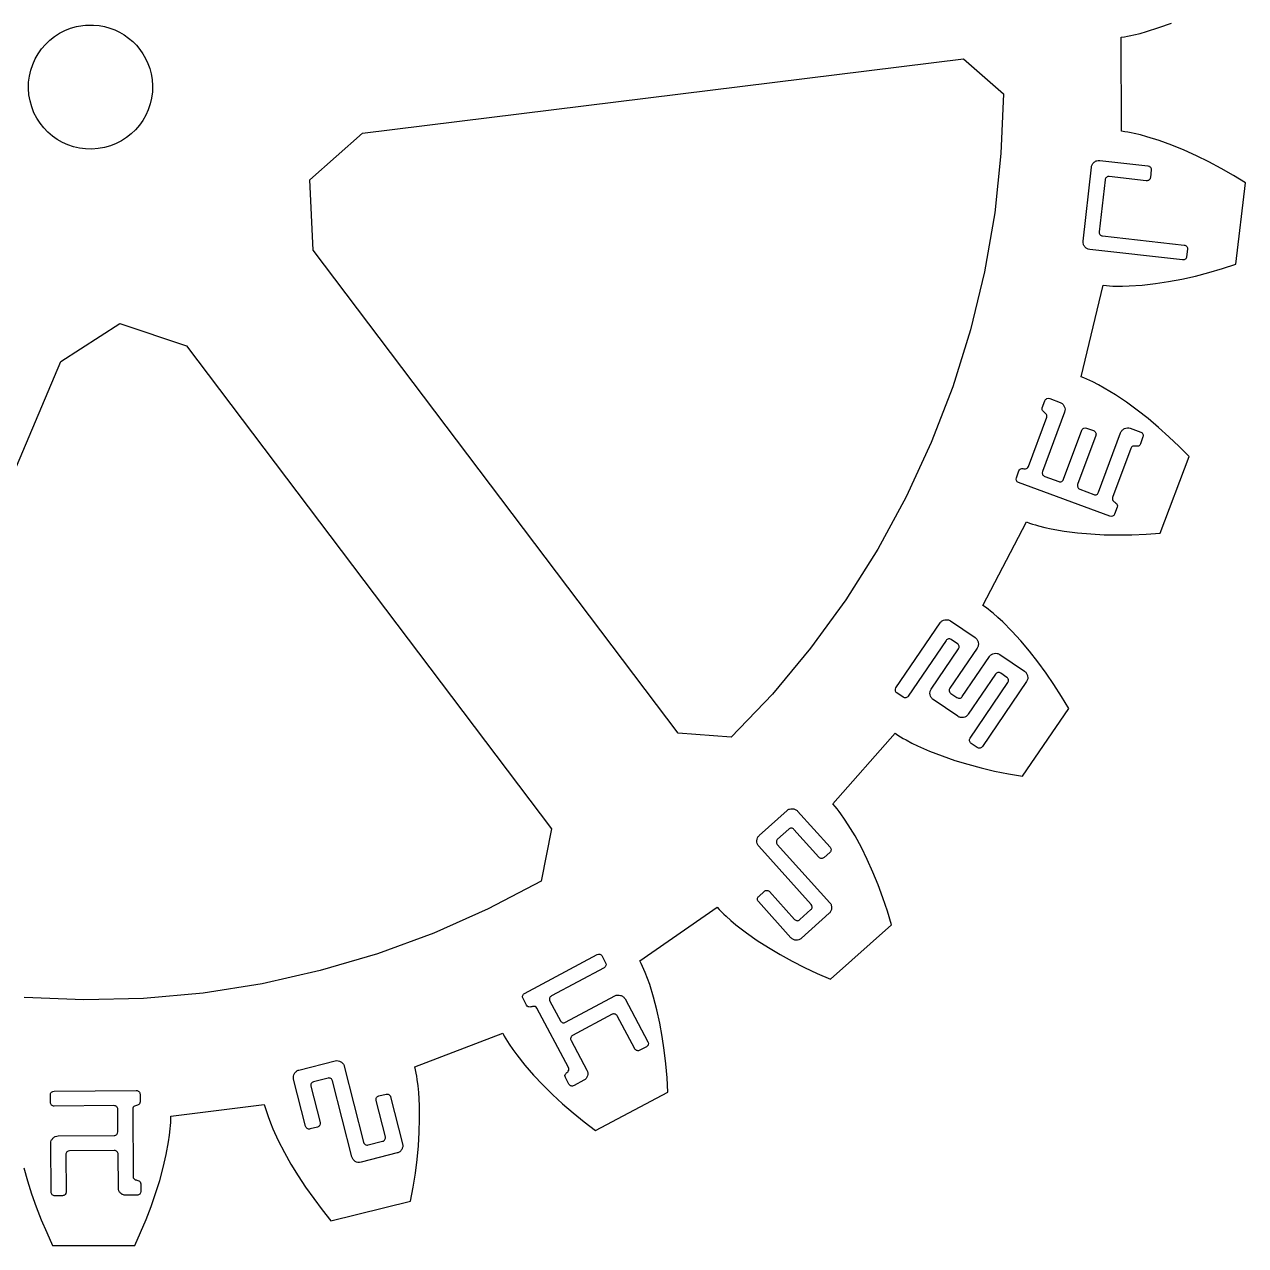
# Model space of a CAD drawing. Extents: x 6 to 255, y 30 to 363.
# Drawn here: x 44.8 to 88.72, y 29.54 to 73.45 of the extents above; entities that cross this region are included whole.
import ezdxf

# ---------------------------------------------------------------- set-up
doc = ezdxf.new("R2010")
doc.units = 0
doc.layers.add('Cut', color=7, linetype='CONTINUOUS')
doc.layers.add('Engrave', color=7, linetype='CONTINUOUS')

msp = doc.modelspace()

# ---------------------------------------------------------------- linework, layer by layer
at = {"layer": 'Cut', "color": 7}
for p, q in [((47.284145, 73.427597), (47.284145, 73.427588)), ((85.603818, 73.3347), (86.051921, 73.499698)), ((84.249137, 72.992986), (84.362739, 73.008774)), ((84.258601, 69.60741), (84.249137, 72.992986)), ((84.362739, 73.008774), (84.476343, 73.028162)), ((84.476343, 73.028162), (84.589498, 73.04979)), ((84.589498, 73.04979), (84.70265, 73.074134)), ((84.70265, 73.074134), (84.928506, 73.129132)), ((84.928506, 73.129132), (85.15391, 73.191344)), ((85.15391, 73.191344), (85.603818, 73.3347)), ((56.96527, 69.535302), (78.56939, 72.218973)), ((78.56939, 72.218973), (80.007471, 70.958511)), ((80.007471, 70.958511), (79.921368, 68.812208)), ((55.071421, 67.860998), (56.96527, 69.535302)), ((84.372205, 69.592546), (84.258601, 69.60741)), ((84.48581, 69.574057), (84.372205, 69.592546)), ((84.598962, 69.55243), (84.48581, 69.574057)), ((84.712566, 69.528989), (84.598962, 69.55243)), ((84.938423, 69.475343), (84.712566, 69.528989)), ((85.164277, 69.414484), (84.938423, 69.475343)), ((85.615087, 69.273831), (85.164277, 69.414484)), ((86.064092, 69.110638), (85.615087, 69.273831)), ((86.511295, 68.928059), (86.064092, 69.110638)), ((79.921368, 68.812208), (79.695512, 66.675824)), ((86.956695, 68.72655), (86.511295, 68.928059)), ((87.40029, 68.507906), (86.956695, 68.72655)), ((87.842082, 68.273034), (87.40029, 68.507906)), ((88.281621, 68.022386), (87.842082, 68.273034)), ((55.189984, 65.335565), (55.071421, 67.860998)), ((88.718456, 67.756408), (88.281621, 68.022386)), ((88.370882, 64.825699), (88.718456, 67.756408)), ((79.695512, 66.675824), (79.329907, 64.558373)), ((68.315743, 47.968149), (55.189984, 65.335565)), ((79.329907, 64.558373), (78.826804, 62.469777)), ((87.398035, 64.528616), (87.883557, 64.669267)), ((87.883557, 64.669267), (88.370882, 64.825699)), ((84.99838, 64.076453), (85.473081, 64.130101)), ((85.473081, 64.130101), (85.950938, 64.203131)), ((85.950938, 64.203131), (86.43105, 64.294646)), ((86.43105, 64.294646), (86.913418, 64.40329)), ((86.913418, 64.40329), (87.398035, 64.528616)), ((82.800235, 60.780144), (83.601773, 64.069699)), ((83.601773, 64.069699), (83.715828, 64.057535)), ((83.715828, 64.057535), (83.830333, 64.048972)), ((83.830333, 64.048972), (83.94574, 64.043109)), ((83.94574, 64.043109), (84.061147, 64.039947)), ((84.061147, 64.039947), (84.293766, 64.039024)), ((84.293766, 64.039024), (84.527736, 64.045348)), ((84.527736, 64.045348), (84.99838, 64.076453)), ((46.107535, 61.329224), (48.235353, 62.694726)), ((48.235353, 62.694726), (50.632306, 61.891385)), ((78.826804, 62.469777), (78.188008, 60.418595)), ((50.632306, 61.891385), (63.758063, 44.523516)), ((37.629622, 41.278139), (46.107535, 61.329224)), ((82.907076, 60.738218), (82.800235, 60.780144)), ((83.013018, 60.693138), (82.907076, 60.738218)), ((83.118057, 60.644903), (83.013018, 60.693138)), ((83.222193, 60.594862), (83.118057, 60.644903)), ((78.188008, 60.418595), (77.416673, 58.413397)), ((83.429113, 60.488921), (83.222193, 60.594862)), ((83.633781, 60.375769), (83.429113, 60.488921)), ((84.037256, 60.130979), (83.633781, 60.375769)), ((84.434418, 59.865452), (84.037256, 60.130979)), ((84.824819, 59.580542), (84.434418, 59.865452)), ((85.209358, 59.278951), (84.824819, 59.580542)), ((85.588039, 58.960229), (85.209358, 59.278951)), ((85.960407, 58.626631), (85.588039, 58.960229)), ((77.416673, 58.413397), (76.515508, 56.463196)), ((86.326915, 58.278155), (85.960407, 58.626631)), ((86.688109, 57.915315), (86.326915, 58.278155)), ((85.648995, 55.152757), (86.688109, 57.915315)), ((76.515508, 56.463196), (75.489015, 54.575657)), ((79.272303, 52.557926), (80.837511, 55.560314)), ((80.837511, 55.560314), (80.945253, 55.521094)), ((80.945253, 55.521094), (81.05435, 55.485479)), ((81.05435, 55.485479), (81.164799, 55.45212)), ((81.164799, 55.45212), (81.276598, 55.421465)), ((81.276598, 55.421465), (81.502002, 55.365115)), ((81.502002, 55.365115), (81.730564, 55.315074)), ((81.730564, 55.315074), (82.195347, 55.233027)), ((82.195347, 55.233027), (82.668697, 55.171265)), ((82.668697, 55.171265), (83.150611, 55.127988)), ((83.150611, 55.127988), (83.638387, 55.101841)), ((83.638387, 55.101841), (84.132924, 55.091916)), ((84.132924, 55.091916), (84.633323, 55.097317)), ((84.633323, 55.097317), (85.138679, 55.118045)), ((85.138679, 55.118045), (85.648995, 55.152757)), ((75.489015, 54.575657), (74.341257, 52.7598)), ((74.341257, 52.7598), (73.077187, 51.02238)), ((79.365618, 52.491657), (79.272303, 52.557926)), ((79.457584, 52.422683), (79.365618, 52.491657)), ((79.548197, 52.351004), (79.457584, 52.422683)), ((79.637458, 52.277522), (79.548197, 52.351004)), ((79.812821, 52.124697), (79.637458, 52.277522)), ((79.984579, 51.966012), (79.812821, 52.124697)), ((80.31818, 51.631964), (79.984579, 51.966012)), ((80.640057, 51.27898), (80.31818, 51.631964)), ((73.077187, 51.02238), (71.70222, 49.371969)), ((80.951114, 50.909317), (80.640057, 51.27898)), ((81.252255, 50.523876), (80.951114, 50.909317)), ((81.543028, 50.124459), (81.252255, 50.523876)), ((81.825233, 49.711066), (81.543028, 50.124459)), ((82.097972, 49.285052), (81.825233, 49.711066)), ((71.70222, 49.371969), (70.221763, 47.814875)), ((82.361246, 48.846415), (82.097972, 49.285052)), ((80.690999, 46.412948), (82.361246, 48.846415)), ((70.221763, 47.814875), (68.315743, 47.968149)), ((73.878824, 45.419363), (76.116639, 47.959672)), ((76.116639, 47.959672), (76.21221, 47.896108)), ((76.21221, 47.896108), (76.310036, 47.83525)), ((76.310036, 47.83525), (76.409214, 47.776193)), ((76.409214, 47.776193), (76.510196, 47.719392)), ((76.510196, 47.719392), (76.715313, 47.610746)), ((76.715313, 47.610746), (76.925391, 47.507962)), ((76.925391, 47.507962), (77.356815, 47.31682)), ((77.356815, 47.31682), (77.802215, 47.14371)), ((77.802215, 47.14371), (78.259336, 46.986375)), ((78.259336, 46.986375), (78.726825, 46.843921)), ((78.726825, 46.843921), (79.204682, 46.715891)), ((79.204682, 46.715891), (79.691554, 46.601837)), ((79.691554, 46.601837), (80.187445, 46.500855)), ((80.187445, 46.500855), (80.690999, 46.412948)), ((73.954108, 45.332808), (73.878824, 45.419363)), ((74.026688, 45.243547), (73.954108, 45.332808)), ((74.097015, 45.152034), (74.026688, 45.243547)), ((74.166439, 45.059168), (74.097015, 45.152034)), ((74.29988, 44.869376), (74.166439, 45.059168)), ((74.42881, 44.673724), (74.29988, 44.869376)), ((63.758063, 44.523516), (63.385695, 42.64815)), ((74.672698, 44.2698), (74.42881, 44.673724)), ((74.900807, 43.850096), (74.672698, 44.2698)), ((75.11404, 43.416419), (74.900807, 43.850096)), ((75.3142, 42.970569), (75.11404, 43.416419)), ((63.385695, 42.64815), (61.483733, 41.649158)), ((75.501284, 42.512546), (75.3142, 42.970569)), ((75.676198, 42.044157), (75.501284, 42.512546)), ((75.83894, 41.564946), (75.676198, 42.044157)), ((61.483733, 41.649158), (59.52046, 40.776842)), ((66.933659, 39.778839), (69.714698, 41.709656)), ((69.714698, 41.709656), (69.792237, 41.624903)), ((69.792237, 41.624903), (69.87203, 41.542406)), ((69.87203, 41.542406), (69.95453, 41.461711)), ((69.95453, 41.461711), (70.03883, 41.382368)), ((70.03883, 41.382368), (70.212393, 41.227741)), ((75.989962, 41.07627), (75.83894, 41.564946)), ((70.212393, 41.227741), (70.391817, 41.07717)), ((70.391817, 41.07717), (70.765085, 40.788652)), ((73.785959, 39.112996), (75.989962, 41.07627)), ((59.52046, 40.776842), (57.504441, 40.034811)), ((70.765085, 40.788652), (71.155937, 40.51366)), ((71.155937, 40.51366), (71.561664, 40.251739)), ((57.504441, 40.034811), (55.443793, 39.426218)), ((71.561664, 40.251739), (71.98182, 40.001991)), ((71.98182, 40.001991), (72.415499, 39.763061)), ((66.985952, 39.676505), (66.933659, 39.778839)), ((67.03509, 39.572369), (66.985952, 39.676505)), ((67.081976, 39.46688), (67.03509, 39.572369)), ((72.415499, 39.763061), (72.860897, 39.535855)), ((72.860897, 39.535855), (73.317567, 39.319017)), ((55.443793, 39.426218), (53.347982, 38.953769)), ((67.126604, 39.360488), (67.081976, 39.46688)), ((67.211356, 39.1441), (67.126604, 39.360488)), ((67.289346, 38.923204), (67.211356, 39.1441)), ((73.317567, 39.319017), (73.785959, 39.112996)), ((53.347982, 38.953769), (51.226024, 38.618818)), ((67.429547, 38.472846), (67.289346, 38.923204)), ((46.938379, 38.369519), (44.792077, 38.455624)), ((49.086484, 38.424068), (46.938379, 38.369519)), ((51.226024, 38.618818), (49.086484, 38.424068)), ((67.550365, 38.010768), (67.429547, 38.472846)), ((67.654054, 37.538319), (67.550365, 38.010768)), ((67.741511, 37.057756), (67.654054, 37.538319)), ((58.840285, 35.964093), (62.00271, 37.173163)), ((62.00271, 37.173163), (62.057711, 37.072632)), ((62.057711, 37.072632), (62.115865, 36.973455)), ((62.115865, 36.973455), (62.176273, 36.875177)), ((67.813641, 36.568179), (67.741511, 37.057756)), ((62.176273, 36.875177), (62.239385, 36.778253)), ((62.239385, 36.778253), (62.370571, 36.586209)), ((62.370571, 36.586209), (62.508969, 36.39732)), ((67.870892, 36.071386), (67.813641, 36.568179)), ((62.508969, 36.39732), (62.802447, 36.027657)), ((62.802447, 36.027657), (63.115759, 35.66746)), ((67.91417, 35.567382), (67.870892, 36.071386)), ((58.866432, 35.852291), (58.840285, 35.964093)), ((58.889421, 35.739589), (58.866432, 35.852291)), ((58.90971, 35.625987), (58.889421, 35.739589)), ((58.927736, 35.51193), (58.90971, 35.625987)), ((63.115759, 35.66746), (63.447555, 35.315828)), ((58.957941, 35.281116), (58.927736, 35.51193)), ((58.98093, 35.048499), (58.957941, 35.281116)), ((63.447555, 35.315828), (63.795579, 34.972765)), ((67.943924, 35.056616), (67.91417, 35.567382)), ((59.009329, 34.577405), (58.98093, 35.048499)), ((63.795579, 34.972765), (64.158931, 34.637362)), ((65.334191, 33.67804), (67.943924, 35.056616)), ((50.069333, 34.19692), (53.429213, 34.614369)), ((53.429213, 34.614369), (53.458517, 34.503922)), ((53.458517, 34.503922), (53.491424, 34.393473)), ((53.491424, 34.393473), (53.526589, 34.283476)), ((53.526589, 34.283476), (53.564456, 34.173929)), ((59.016092, 34.099545), (59.009329, 34.577405)), ((64.158931, 34.637362), (64.537159, 34.309624)), ((64.537159, 34.309624), (64.928914, 33.989999)), ((50.04586, 33.737094), (50.055785, 33.852501)), ((50.055785, 33.852501), (50.063448, 33.967458)), ((50.063448, 33.967458), (50.067948, 34.082415)), ((50.067948, 34.082415), (50.069333, 34.19692)), ((53.564456, 34.173929), (53.646054, 33.956638)), ((53.646054, 33.956638), (53.734862, 33.74025)), ((59.003467, 33.61673), (59.016092, 34.099545)), ((64.928914, 33.989999), (65.334191, 33.67804)), ((49.986804, 33.274565), (50.020163, 33.50628)), ((50.020163, 33.50628), (50.04586, 33.737094)), ((53.734862, 33.74025), (53.931414, 33.311081)), ((58.973263, 33.128503), (59.003467, 33.61673)), ((49.901601, 32.810232), (49.986804, 33.274565)), ((53.931414, 33.311081), (54.149608, 32.885967)), ((58.92638, 32.63622), (58.973263, 33.128503)), ((49.793857, 32.344996), (49.901601, 32.810232)), ((54.149608, 32.885967), (54.387182, 32.465364)), ((58.863266, 32.139879), (58.92638, 32.63622)), ((44.778608, 32.331031), (44.908891, 31.865797)), ((49.666279, 31.878859), (49.793857, 32.344996)), ((54.387182, 32.465364), (54.643243, 32.048816)), ((58.784826, 31.640384), (58.863266, 32.139879)), ((44.908891, 31.865797), (45.057207, 31.400111)), ((49.519765, 31.412273), (49.666279, 31.878859)), ((54.643243, 32.048816), (54.915982, 31.635875)), ((54.915982, 31.635875), (55.2045, 31.22744)), ((58.691058, 31.13773), (58.784826, 31.640384)), ((45.057207, 31.400111), (45.223105, 30.933975)), ((49.356573, 30.945684), (49.519765, 31.412273)), ((55.2045, 31.22744), (55.508797, 30.823515)), ((45.223105, 30.933975), (45.405682, 30.468288)), ((49.176701, 30.478646), (49.356573, 30.945684)), ((55.508797, 30.823515), (55.827519, 30.423198)), ((55.827519, 30.423198), (58.691058, 31.13773)), ((45.405682, 30.468288), (45.604039, 30.003055)), ((48.980599, 30.012509), (49.176701, 30.478646)), ((45.604039, 30.003055), (45.817722, 29.538271)), ((48.769619, 29.546373), (48.980599, 30.012509)), ((45.817722, 29.538271), (48.769619, 29.546373))]:
    msp.add_line(p, q, dxfattribs=at)
for points in [[(44.964283, 70.922891), (44.812352, 72.145961), (45.680608, 73.260648), (46.903662, 73.41271)], [(46.903662, 73.41271), (47.029834, 73.428502), (47.157125, 73.433483), (47.284145, 73.427597)], [(47.284145, 73.427588), (48.369146, 73.376284), (49.259633, 72.551265), (49.393481, 71.47333)], [(49.393481, 71.47333), (49.545412, 70.250259), (48.677154, 69.135572), (47.454099, 68.983512)], [(47.454099, 68.983512), (46.23103, 68.831582), (45.116344, 69.699838), (44.964283, 70.922891)]]:
    msp.add_open_spline(points, degree=3, dxfattribs=at)
at = {"layer": 'Engrave', "color": 5}
for p, q in [((83.472639, 68.560445), (85.208361, 68.365262)), ((82.875268, 65.653177), (83.175572, 68.323537)), ((85.326865, 68.216725), (85.296835, 67.949681)), ((83.664599, 67.862845), (83.454385, 65.99359)), ((85.148303, 67.831201), (83.813131, 67.981352)), ((83.572879, 65.845053), (86.510254, 65.514721)), ((86.450199, 64.980739), (83.112268, 65.356103)), ((86.628758, 65.36621), (86.598728, 65.099166)), ((86.598728, 65.099166), (86.598728, 65.099246)), ((81.407378, 59.66735), (81.500606, 59.919392)), ((81.673234, 59.998899), (82.051276, 59.85904)), ((80.913567, 57.557933), (81.566178, 59.322095)), ((82.210044, 59.513786), (81.417588, 57.37156)), ((82.173675, 57.092583), (82.826285, 58.856772)), ((82.998913, 58.936306), (83.250939, 58.843067)), ((84.571538, 58.928236), (84.949575, 58.788377)), ((83.330348, 58.670453), (82.677738, 56.906264)), ((83.433824, 56.627287), (84.22628, 58.769513)), ((85.028984, 58.615737), (84.935753, 58.363721)), ((84.590498, 58.204839), (83.937887, 56.440677)), ((80.475081, 57.147114), (80.56831, 57.399156)), ((81.496995, 57.198946), (82.001047, 57.012468)), ((83.830829, 55.762497), (80.554486, 56.9745)), ((82.757142, 56.733623), (83.261197, 56.547171)), ((84.003459, 55.84338), (84.003456, 55.842612)), ((84.09669, 56.095395), (84.003459, 55.84338)), ((76.14472, 49.597493), (77.730979, 51.930907)), ((78.104283, 52.003323), (78.993203, 51.399015)), ((77.948832, 51.295457), (76.589178, 49.295366)), ((77.411331, 49.548836), (78.393303, 50.993329)), ((79.064236, 51.025714), (78.082264, 49.581195)), ((78.357711, 51.179966), (78.135482, 51.331043)), ((78.526722, 49.279094), (79.508691, 50.723586)), ((79.881991, 50.795976), (80.770915, 50.191695)), ((79.726686, 50.087237), (78.744714, 48.642744)), ((80.135565, 49.971773), (79.913337, 50.122823)), ((78.811503, 47.785045), (80.171157, 49.785109)), ((80.841945, 49.818367), (79.255683, 47.484954)), ((76.402527, 49.259779), (76.180296, 49.41083)), ((78.117837, 49.394558), (78.340066, 49.243481)), ((78.371408, 48.571254), (77.482491, 49.175536)), ((79.069308, 47.447304), (78.847079, 47.598381)), ((79.255683, 47.484954), (79.255961, 47.48289)), ((71.228976, 44.283946), (72.227376, 45.183079)), ((72.606881, 45.163182), (73.775742, 43.865269)), ((72.287595, 44.513974), (71.888236, 44.154326)), ((73.376472, 43.505647), (72.477346, 44.504052)), ((71.878277, 43.964567), (73.766439, 41.867929)), ((73.097276, 41.807816), (71.209111, 43.904454)), ((73.765904, 43.675563), (73.566226, 43.495725)), ((71.209767, 42.096873), (71.409448, 42.276684)), ((71.5992, 42.266762), (72.498325, 41.268357)), ((72.368671, 40.609174), (71.199808, 41.907114)), ((72.688079, 41.258435), (73.087439, 41.618083)), ((73.746571, 41.488437), (72.748174, 40.589383)), ((62.789599, 38.605802), (65.394369, 40.00312)), ((65.648416, 39.529542), (63.754039, 38.51333)), ((65.57628, 39.948245), (65.703309, 39.711469)), ((62.861745, 38.187099), (62.734719, 38.423901)), ((63.699157, 38.331403), (64.080241, 37.621023)), ((64.262156, 37.566201), (66.038132, 38.518913)), ((66.401957, 38.409058), (67.22764, 36.869897)), ((64.368828, 35.945813), (63.225571, 38.076979)), ((65.936984, 37.854597), (64.516201, 37.092412)), ((66.754036, 36.615738), (66.118896, 37.799722)), ((64.461318, 36.910511), (65.032945, 35.844928)), ((67.172747, 36.68797), (66.935947, 36.560943)), ((54.675897, 35.849717), (55.977882, 36.181451)), ((56.304624, 35.987538), (57.00129, 33.253361)), ((64.386084, 35.345183), (64.259055, 35.581985)), ((54.913117, 33.83039), (54.481846, 35.522983)), ((55.102151, 35.265146), (55.433899, 33.963158)), ((55.71998, 35.561215), (55.199184, 35.428527)), ((56.580021, 32.729988), (55.883354, 35.464166)), ((64.923185, 35.481099), (64.567995, 35.290388)), ((45.737801, 34.687667), (45.735684, 34.956378)), ((45.869026, 35.091738), (48.824835, 35.113963)), ((48.960203, 34.980613), (48.96232, 34.711956)), ((57.782497, 33.452486), (57.450749, 34.754474)), ((57.547782, 34.917854), (57.808177, 34.984212)), ((57.971552, 34.887163), (58.402823, 33.19457)), ((48.02297, 34.570509), (45.873289, 34.55437)), ((48.164395, 33.631027), (48.158336, 34.437159)), ((48.695623, 34.44134), (48.713826, 32.022942)), ((46.01573, 33.480585), (48.031053, 33.495666)), ((55.336887, 33.799778), (55.076486, 33.733447)), ((45.762195, 31.463296), (45.749045, 33.209916)), ((48.035072, 32.95843), (46.422812, 32.946259)), ((57.164663, 33.156417), (57.685458, 33.289132)), ((46.289468, 32.810898), (46.299575, 31.467344)), ((48.17954, 31.615907), (48.170438, 32.82508)), ((56.906784, 32.536075), (56.906773, 32.535943)), ((58.208769, 32.867836), (56.906784, 32.536075)), ((48.984572, 31.756269), (48.986688, 31.487558)), ((46.16623, 31.331983), (45.897519, 31.329337)), ((45.897519, 31.329337), (45.897564, 31.329946)), ((48.853344, 31.352197), (48.45028, 31.349287))]:
    msp.add_line(p, q, dxfattribs=at)
for points in [[(83.277815, 68.500041), (83.304275, 68.522425), (83.334282, 68.538767), (83.367835, 68.549068)], [(83.367835, 68.549068), (83.401541, 68.56071), (83.436475, 68.564502), (83.472639, 68.560445)], [(83.175572, 68.323537), (83.179647, 68.359697), (83.191128, 68.392911), (83.210016, 68.42318)], [(83.210016, 68.42318), (83.227514, 68.453589), (83.250113, 68.479209), (83.277815, 68.500041)], [(85.208361, 68.365262), (85.244521, 68.361205), (85.274405, 68.345163), (85.298015, 68.317135)], [(85.298015, 68.317135), (85.32163, 68.289142), (85.331247, 68.255672), (85.326865, 68.216725)], [(83.714793, 67.952248), (83.685398, 67.928806), (83.668667, 67.899005), (83.664599, 67.862845)], [(83.813131, 67.981352), (83.776971, 67.985409), (83.744192, 67.975707), (83.714793, 67.952248)], [(85.24849, 67.85795), (85.22064, 67.835725), (85.187244, 67.826809), (85.148303, 67.831201)], [(85.296835, 67.949681), (85.29246, 67.910752), (85.276346, 67.880175), (85.24849, 67.85795)], [(83.454385, 65.99359), (83.450328, 65.95743), (83.459323, 65.924728), (83.48137, 65.895483)], [(83.48137, 65.895483), (83.503434, 65.866255), (83.533937, 65.849445), (83.572879, 65.845053)], [(82.886724, 65.548376), (82.8751, 65.582119), (82.871281, 65.617053), (82.875268, 65.653177)], [(82.935511, 65.456274), (82.913293, 65.484126), (82.897031, 65.514827), (82.886724, 65.548376)], [(83.012391, 65.388462), (82.982124, 65.407371), (82.956497, 65.429975), (82.935511, 65.456274)], [(86.510254, 65.514721), (86.546413, 65.510664), (86.576299, 65.49463), (86.59991, 65.46662)], [(86.59991, 65.46662), (86.623525, 65.438609), (86.633141, 65.405139), (86.628758, 65.36621)], [(83.112268, 65.356103), (83.076108, 65.36016), (83.042816, 65.370946), (83.012391, 65.388462)], [(86.550386, 65.007488), (86.522536, 64.985263), (86.48914, 64.976347), (86.450199, 64.980739)], [(86.598728, 65.099246), (86.594353, 65.060299), (86.578239, 65.029713), (86.550386, 65.007488)], [(81.500606, 59.919392), (81.513236, 59.953523), (81.536631, 59.978438), (81.570792, 59.994137)], [(81.570792, 59.994137), (81.604959, 60.009835), (81.639106, 60.011423), (81.673234, 59.998899)], [(82.051276, 59.85904), (82.085404, 59.84634), (82.114892, 59.827229), (82.139742, 59.801705)], [(82.139742, 59.801705), (82.165068, 59.777399), (82.185177, 59.749062), (82.20007, 59.716695)], [(81.402298, 59.593134), (81.395066, 59.613772), (81.396759, 59.63851), (81.407378, 59.66735)], [(81.433746, 59.538974), (81.418771, 59.555025), (81.408288, 59.573079), (81.402298, 59.593134)], [(81.486771, 59.494736), (81.466395, 59.508141), (81.44872, 59.522887), (81.433746, 59.538974)], [(81.539797, 59.450497), (81.524821, 59.466549), (81.507146, 59.481295), (81.486771, 59.494736)], [(81.573216, 59.395596), (81.565984, 59.416234), (81.554844, 59.434534), (81.539797, 59.450497)], [(81.566178, 59.322095), (81.576867, 59.35097), (81.579213, 59.37547), (81.573216, 59.395596)], [(82.20007, 59.716695), (82.214128, 59.686126), (82.222788, 59.65308), (82.226052, 59.617555)], [(82.226052, 59.617555), (82.22801, 59.582507), (82.222674, 59.547917), (82.210044, 59.513786)], [(82.826285, 58.856772), (82.838915, 58.890903), (82.86231, 58.915827), (82.896471, 58.931543)], [(82.896471, 58.931543), (82.930638, 58.947242), (82.964785, 58.94883), (82.998913, 58.936306)], [(84.22628, 58.769513), (84.23891, 58.803644), (84.258026, 58.833127), (84.283629, 58.857963)], [(84.283629, 58.857963), (84.307923, 58.88331), (84.336011, 58.902766), (84.367893, 58.91633)], [(84.367893, 58.91633), (84.398948, 58.931676), (84.431999, 58.940319), (84.467046, 58.942259)], [(84.467046, 58.942259), (84.502578, 58.945434), (84.537408, 58.94076), (84.571538, 58.928236)], [(83.250939, 58.843067), (83.285067, 58.830367), (83.310231, 58.80763), (83.326433, 58.774857)], [(83.326433, 58.774857), (83.342643, 58.741996), (83.343948, 58.707194), (83.330348, 58.670453)], [(84.949575, 58.788377), (84.983702, 58.775677), (85.008867, 58.752941), (85.025068, 58.720168)], [(85.025068, 58.720168), (85.041278, 58.687307), (85.042584, 58.652496), (85.028984, 58.615737)], [(84.636408, 58.268445), (84.617455, 58.257509), (84.602152, 58.236307), (84.590498, 58.204839)], [(84.694805, 58.28723), (84.673514, 58.285466), (84.654049, 58.279204), (84.636408, 58.268445)], [(84.763125, 58.28432), (84.739355, 58.288729), (84.716582, 58.2897), (84.694805, 58.28723)], [(84.830721, 58.279557), (84.809429, 58.277793), (84.786897, 58.279381), (84.763125, 58.28432)], [(84.891813, 58.299401), (84.87286, 58.288465), (84.852496, 58.28185), (84.830721, 58.279557)], [(84.935753, 58.363721), (84.924093, 58.332218), (84.909447, 58.310778), (84.891813, 58.299401)], [(80.868898, 57.491628), (80.887024, 57.504328), (80.901913, 57.52643), (80.913567, 57.557933)], [(80.477754, 57.045408), (80.463325, 57.079081), (80.462434, 57.112983), (80.475081, 57.147114)], [(80.56831, 57.399156), (80.579475, 57.429336), (80.594294, 57.449224), (80.612765, 57.45882)], [(80.612765, 57.45882), (80.630404, 57.470109), (80.64987, 57.47637), (80.671162, 57.477605)], [(80.671162, 57.477605), (80.692937, 57.480075), (80.71571, 57.479104), (80.739482, 57.474695)], [(80.739482, 57.474695), (80.763739, 57.471696), (80.786513, 57.470726), (80.807803, 57.471784)], [(80.807803, 57.471784), (80.82958, 57.474254), (80.849945, 57.480868), (80.868898, 57.491628)], [(81.417588, 57.37156), (81.404959, 57.337429), (81.405849, 57.303527), (81.42026, 57.269854)], [(81.42026, 57.269854), (81.434689, 57.236182), (81.460267, 57.212546), (81.496995, 57.198946)], [(82.10473, 57.015113), (82.137097, 57.02993), (82.160079, 57.055753), (82.173675, 57.092583)], [(80.554486, 56.9745), (80.517731, 56.988082), (80.492154, 57.011718), (80.477754, 57.045408)], [(82.001047, 57.012468), (82.037801, 56.998886), (82.072362, 56.999768), (82.10473, 57.015113)], [(82.677738, 56.906264), (82.665108, 56.872133), (82.665999, 56.838222), (82.68041, 56.804532)], [(82.68041, 56.804532), (82.694839, 56.770877), (82.720416, 56.747241), (82.757142, 56.733623)], [(83.261197, 56.547171), (83.297949, 56.533589), (83.33251, 56.534471), (83.364879, 56.549817)], [(83.364879, 56.549817), (83.397247, 56.564634), (83.420228, 56.590457), (83.433824, 56.627287)], [(83.937887, 56.440677), (83.926228, 56.409156), (83.92405, 56.383094), (83.931352, 56.362492)], [(83.931352, 56.362492), (83.937261, 56.342349), (83.947744, 56.324295), (83.9628, 56.308332)], [(83.9628, 56.308332), (83.97827, 56.293692), (83.996431, 56.28026), (84.017283, 56.268036)], [(84.017283, 56.268036), (84.038147, 56.255865), (84.056065, 56.241772), (84.071039, 56.225756)], [(84.071039, 56.225756), (84.086508, 56.211115), (84.09789, 56.193476), (84.105183, 56.172839)], [(84.003456, 55.842612), (83.989857, 55.805853), (83.966874, 55.78003), (83.934509, 55.765142)], [(84.105183, 56.172839), (84.111092, 56.152695), (84.108261, 56.126881), (84.09669, 56.095395)], [(83.934509, 55.765142), (83.902141, 55.750326), (83.867581, 55.749444), (83.830829, 55.762497)], [(77.730979, 51.930907), (77.751437, 51.960999), (77.777081, 51.985032), (77.807912, 52.003006)], [(77.807912, 52.003006), (77.837584, 52.021756), (77.869525, 52.033891), (77.903734, 52.039412)], [(77.903734, 52.039412), (77.937574, 52.046821), (77.971739, 52.047703), (78.006228, 52.042058)], [(78.006228, 52.042058), (78.041506, 52.03659), (78.074191, 52.023678), (78.104283, 52.003323)], [(78.993203, 51.399015), (79.023297, 51.378554), (79.047327, 51.352916), (79.065294, 51.3221)], [(78.03493, 51.351152), (77.997989, 51.344096), (77.969289, 51.325531), (77.948832, 51.295457)], [(78.135482, 51.331043), (78.105387, 51.351504), (78.071869, 51.358207), (78.03493, 51.351152)], [(78.414602, 51.095617), (78.40677, 51.131406), (78.387806, 51.159523), (78.357711, 51.179966)], [(78.393303, 50.993329), (78.415334, 51.025732), (78.422433, 51.059828), (78.414602, 51.095617)], [(79.104704, 51.122578), (79.098177, 51.088094), (79.084688, 51.055806), (79.064236, 51.025714)], [(79.065294, 51.3221), (79.084051, 51.292432), (79.096747, 51.260091), (79.103381, 51.225078)], [(79.103381, 51.225078), (79.109696, 51.192022), (79.110137, 51.157856), (79.104704, 51.122578)], [(79.508691, 50.723586), (79.529148, 50.753678), (79.554792, 50.777703), (79.585621, 50.795659)], [(79.585621, 50.795659), (79.615291, 50.814409), (79.647232, 50.826545), (79.681443, 50.832066)], [(79.681443, 50.832066), (79.715283, 50.839474), (79.749448, 50.840356), (79.78394, 50.834711)], [(79.78394, 50.834711), (79.819216, 50.82942), (79.8519, 50.816508), (79.881991, 50.795976)], [(79.812784, 50.142932), (79.775843, 50.135876), (79.747144, 50.117311), (79.726686, 50.087237)], [(79.913337, 50.122823), (79.883243, 50.143285), (79.849726, 50.149987), (79.812784, 50.142932)], [(80.770915, 50.191695), (80.801007, 50.171233), (80.825036, 50.145586), (80.843003, 50.114754)], [(80.843003, 50.114754), (80.86176, 50.085085), (80.874456, 50.052744), (80.88109, 50.017731)], [(80.192456, 49.887397), (80.184625, 49.923187), (80.165661, 49.951312), (80.135565, 49.971773)], [(80.171157, 49.785109), (80.193186, 49.81753), (80.200286, 49.851626), (80.192456, 49.887397)], [(80.882413, 49.915231), (80.875886, 49.880747), (80.862397, 49.848459), (80.841945, 49.818367)], [(80.88109, 50.017731), (80.887405, 49.984693), (80.887846, 49.950527), (80.882413, 49.915231)], [(76.122866, 49.498116), (76.116992, 49.534276), (76.124277, 49.567401), (76.14472, 49.597493)], [(76.180296, 49.41083), (76.147888, 49.432861), (76.128745, 49.461956), (76.122866, 49.498116)], [(76.503635, 49.23676), (76.468638, 49.230058), (76.434935, 49.237731), (76.402527, 49.259779)], [(76.589178, 49.295366), (76.567147, 49.262963), (76.538633, 49.243428), (76.503635, 49.23676)], [(77.372818, 49.346536), (77.366151, 49.381549), (77.366077, 49.416298), (77.372598, 49.450782)], [(77.372598, 49.450782), (77.377978, 49.48606), (77.390889, 49.518744), (77.411331, 49.548836)], [(77.409219, 49.25073), (77.391251, 49.281563), (77.379117, 49.313498), (77.372818, 49.346536)], [(77.482491, 49.175536), (77.452395, 49.195997), (77.427971, 49.221062), (77.409219, 49.25073)], [(78.082264, 49.581195), (78.061806, 49.551103), (78.054521, 49.517986), (78.060409, 49.481844)], [(78.060409, 49.481844), (78.066283, 49.445684), (78.085426, 49.416589), (78.117837, 49.394558)], [(78.340066, 49.243481), (78.372476, 49.22145), (78.406179, 49.213777), (78.441176, 49.220462)], [(78.441176, 49.220462), (78.476174, 49.227165), (78.504689, 49.246709), (78.526722, 49.279094)], [(78.471754, 48.528418), (78.43611, 48.53565), (78.402661, 48.549928), (78.371408, 48.571254)], [(78.573069, 48.528418), (78.540017, 48.522068), (78.506245, 48.522068), (78.471754, 48.528418)], [(78.66716, 48.565989), (78.637489, 48.547239), (78.606126, 48.534715), (78.573069, 48.528418)], [(78.744714, 48.642744), (78.72347, 48.611488), (78.697619, 48.585903), (78.66716, 48.565989)], [(78.789649, 47.685667), (78.783775, 47.721827), (78.79106, 47.754953), (78.811503, 47.785045)], [(78.847079, 47.598381), (78.814669, 47.620412), (78.795526, 47.649507), (78.789649, 47.685667)], [(79.170416, 47.424285), (79.13542, 47.417582), (79.101718, 47.425255), (79.069308, 47.447304)], [(79.255961, 47.48289), (79.233928, 47.450488), (79.205413, 47.430953), (79.170416, 47.424285)], [(72.227376, 45.183079), (72.254416, 45.207421), (72.285047, 45.224645), (72.319268, 45.234752)], [(72.319268, 45.234752), (72.352553, 45.245865), (72.386466, 45.25001), (72.421006, 45.247188)], [(72.421006, 45.247188), (72.455647, 45.247188), (72.488939, 45.239515), (72.520881, 45.224169)], [(72.520881, 45.224169), (72.553864, 45.210587), (72.582531, 45.190258), (72.606881, 45.163182)], [(72.384488, 44.547576), (72.346932, 44.549517), (72.314634, 44.538316), (72.287595, 44.513974)], [(72.477346, 44.504052), (72.453001, 44.531093), (72.422049, 44.545601), (72.384488, 44.547576)], [(71.155872, 43.994941), (71.145765, 44.029161), (71.141593, 44.063071), (71.143357, 44.096673)], [(71.143357, 44.096673), (71.145227, 44.132251), (71.153438, 44.166012), (71.16799, 44.197956)], [(71.209111, 43.904454), (71.184766, 43.931494), (71.16702, 43.961657), (71.155872, 43.994941)], [(71.16799, 44.197956), (71.181607, 44.230941), (71.201936, 44.259604), (71.228976, 44.283946)], [(71.843323, 44.063045), (71.840412, 44.026515), (71.852064, 43.993689), (71.878277, 43.964567)], [(71.888236, 44.154326), (71.861195, 44.129985), (71.846224, 44.099557), (71.843323, 44.063045)], [(73.469177, 43.459186), (73.433597, 43.461127), (73.402696, 43.476614), (73.376472, 43.505647)], [(73.566226, 43.495725), (73.537104, 43.469496), (73.504754, 43.457317), (73.469177, 43.459186)], [(73.810973, 43.769807), (73.810091, 43.733189), (73.795068, 43.701774), (73.765904, 43.675563)], [(73.775742, 43.865269), (73.800087, 43.838228), (73.811831, 43.806408), (73.810973, 43.769807)], [(71.409448, 42.276684), (71.436489, 42.301043), (71.468787, 42.312235), (71.506341, 42.31026)], [(71.506341, 42.31026), (71.543896, 42.308319), (71.574849, 42.29382), (71.5992, 42.266762)], [(71.199808, 41.907114), (71.173585, 41.936218), (71.161933, 41.969035), (71.164854, 42.005566)], [(71.164854, 42.005566), (71.167765, 42.042078), (71.182736, 42.072514), (71.209767, 42.096873)], [(73.132505, 41.712354), (73.133387, 41.748973), (73.121644, 41.780793), (73.097276, 41.807816)], [(73.766439, 41.867929), (73.790784, 41.840889), (73.808009, 41.810259), (73.818115, 41.77604)], [(73.818115, 41.77604), (73.829192, 41.742737), (73.833831, 41.708306), (73.832032, 41.672746)], [(73.087439, 41.618083), (73.116557, 41.644312), (73.131579, 41.675736), (73.132505, 41.712354)], [(73.80896, 41.572866), (73.794408, 41.540922), (73.773612, 41.512779), (73.746571, 41.488437)], [(73.832032, 41.672746), (73.830268, 41.639144), (73.822577, 41.605851), (73.80896, 41.572866)], [(72.498325, 41.268357), (72.524549, 41.239235), (72.555451, 41.223748), (72.59103, 41.221896)], [(72.59103, 41.221896), (72.626608, 41.219956), (72.658957, 41.232136), (72.688079, 41.258435)], [(72.45592, 40.543663), (72.423043, 40.559186), (72.39396, 40.581022), (72.368671, 40.609174)], [(72.554234, 40.519322), (72.520632, 40.521086), (72.487861, 40.529199), (72.45592, 40.543663)], [(72.654567, 40.533345), (72.621282, 40.522232), (72.587838, 40.517558), (72.554234, 40.519322)], [(72.748174, 40.589383), (72.720095, 40.564089), (72.688892, 40.54541), (72.654567, 40.533345)], [(65.394369, 40.00312), (65.426434, 40.020229), (65.460469, 40.023404), (65.496471, 40.012645)], [(65.496471, 40.012645), (65.532476, 40.001708), (65.559079, 39.980242), (65.57628, 39.948245)], [(65.71466, 39.610346), (65.705029, 39.574997), (65.682948, 39.548063), (65.648416, 39.529542)], [(65.703309, 39.711469), (65.720525, 39.679402), (65.724308, 39.645694), (65.71466, 39.610346)], [(62.734719, 38.423901), (62.716196, 38.458438), (62.712695, 38.49309), (62.724215, 38.527856)], [(62.724215, 38.527856), (62.735733, 38.562622), (62.757528, 38.588604), (62.789599, 38.605802)], [(63.688653, 38.435357), (63.677135, 38.400591), (63.680636, 38.36594), (63.699157, 38.331403)], [(63.754039, 38.51333), (63.721973, 38.496044), (63.700178, 38.470053), (63.688653, 38.435357)], [(66.038132, 38.518913), (66.070199, 38.536199), (66.104055, 38.545627), (66.1397, 38.547197)], [(66.1397, 38.547197), (66.174681, 38.550019), (66.20861, 38.545962), (66.241485, 38.535026)], [(66.241485, 38.535026), (66.274932, 38.52603), (66.30543, 38.510623), (66.332981, 38.488803)], [(66.332981, 38.488803), (66.361764, 38.467707), (66.384756, 38.441125), (66.401957, 38.409058)], [(62.915112, 38.127568), (62.895407, 38.137622), (62.877618, 38.157466), (62.861745, 38.187099)], [(62.978368, 38.116191), (62.956471, 38.116191), (62.935386, 38.119983), (62.915112, 38.127568)], [(63.045641, 38.128361), (63.02203, 38.122011), (62.999605, 38.117954), (62.978368, 38.116191)], [(63.112917, 38.140532), (63.091018, 38.140532), (63.068593, 38.136475), (63.045641, 38.128361)], [(63.173329, 38.129949), (63.154297, 38.138768), (63.134159, 38.142296), (63.112917, 38.140532)], [(63.225571, 38.076979), (63.210366, 38.105343), (63.192952, 38.122999), (63.173329, 38.129949)], [(66.039089, 37.864122), (66.003085, 37.875058), (65.96905, 37.871883), (65.936984, 37.854597)], [(66.118896, 37.799722), (66.101698, 37.831808), (66.075096, 37.853274), (66.039089, 37.864122)], [(64.080241, 37.621023), (64.098762, 37.586486), (64.125079, 37.564067), (64.159193, 37.553766)], [(64.159193, 37.553766), (64.1933, 37.543535), (64.22762, 37.54768), (64.262156, 37.566201)], [(64.450814, 37.014466), (64.439296, 36.979699), (64.442797, 36.945048), (64.461318, 36.910511)], [(64.516201, 37.092412), (64.484135, 37.075126), (64.462339, 37.049144), (64.450814, 37.014466)], [(66.832988, 36.548508), (66.798877, 36.558738), (66.77256, 36.581149), (66.754036, 36.615738)], [(66.935947, 36.560943), (66.901416, 36.542422), (66.867096, 36.538277), (66.832988, 36.548508)], [(67.238991, 36.768773), (67.22936, 36.733425), (67.207279, 36.706491), (67.172747, 36.68797)], [(67.22764, 36.869897), (67.244838, 36.83783), (67.248621, 36.804122), (67.238991, 36.768773)], [(55.977882, 36.181451), (56.013144, 36.190447), (56.048273, 36.191506), (56.083268, 36.184626)], [(56.083268, 36.184626), (56.117916, 36.178982), (56.149879, 36.166899), (56.179156, 36.148378)], [(56.179156, 36.148378), (56.209444, 36.131622), (56.235342, 36.109335), (56.256851, 36.081518)], [(56.256851, 36.081518), (56.279725, 36.054143), (56.295649, 36.022816), (56.304624, 35.987538)], [(54.481846, 35.522983), (54.47285, 35.558243), (54.471166, 35.593194), (54.476792, 35.627837)], [(54.476792, 35.627837), (54.48376, 35.662833), (54.495835, 35.694794), (54.513019, 35.723722)], [(54.513019, 35.723722), (54.531212, 35.754361), (54.554177, 35.780431), (54.581914, 35.801933)], [(54.581914, 35.801933), (54.609305, 35.824811), (54.640633, 35.840739), (54.675897, 35.849717)], [(64.259055, 35.581985), (64.244503, 35.609114), (64.238805, 35.633058), (64.241963, 35.653819)], [(64.241963, 35.653819), (64.246355, 35.675233), (64.254865, 35.694883), (64.267495, 35.712768)], [(64.267495, 35.712768), (64.280124, 35.730672), (64.295602, 35.747711), (64.313929, 35.763886)], [(64.313929, 35.763886), (64.332247, 35.780114), (64.347725, 35.797153), (64.360361, 35.815003)], [(64.360361, 35.815003), (64.37299, 35.832907), (64.380893, 35.85223), (64.384068, 35.872974)], [(64.384068, 35.872974), (64.38846, 35.894387), (64.38338, 35.918667), (64.368828, 35.945813)], [(65.050122, 35.639717), (65.040403, 35.607508), (65.024999, 35.577011), (65.00391, 35.548224)], [(65.032945, 35.844928), (65.050143, 35.81286), (65.059573, 35.779003), (65.061234, 35.743354)], [(65.061234, 35.743354), (65.064127, 35.708376), (65.060423, 35.673831), (65.050122, 35.639717)], [(55.116968, 35.368572), (55.09742, 35.337598), (55.092481, 35.303123), (55.102151, 35.265146)], [(55.199184, 35.428527), (55.163922, 35.419531), (55.136517, 35.399546), (55.116968, 35.368572)], [(55.821373, 35.545869), (55.789039, 35.565078), (55.755241, 35.570193), (55.71998, 35.561215)], [(55.883354, 35.464166), (55.874359, 35.499426), (55.853698, 35.526661), (55.821373, 35.545869)], [(64.465033, 35.277952), (64.430925, 35.288183), (64.404608, 35.310593), (64.386084, 35.345183)], [(64.567995, 35.290388), (64.533462, 35.271849), (64.499141, 35.267704), (64.465033, 35.277952)], [(65.00391, 35.548224), (64.982161, 35.520672), (64.955253, 35.498297), (64.923185, 35.481099)], [(45.735684, 34.956378), (45.735331, 34.995571), (45.748384, 35.027859), (45.774842, 35.053242)], [(45.774842, 35.053242), (45.801244, 35.078642), (45.832639, 35.091474), (45.869026, 35.091738)], [(48.824835, 35.113963), (48.861222, 35.113963), (48.892811, 35.100902), (48.919603, 35.074779)], [(48.919603, 35.074779), (48.946398, 35.048391), (48.959932, 35.017003), (48.960203, 34.980613)], [(48.96232, 34.711956), (48.962496, 34.678353), (48.955688, 34.653103), (48.941894, 34.636205)], [(57.450749, 34.754474), (57.441065, 34.792451), (57.446004, 34.826935), (57.465565, 34.857926)], [(57.465565, 34.857926), (57.485115, 34.8889), (57.51252, 34.908876), (57.547782, 34.917854)], [(57.808177, 34.984212), (57.843441, 34.993208), (57.877239, 34.988092), (57.909573, 34.968866)], [(57.909573, 34.968866), (57.941907, 34.949657), (57.962567, 34.922423), (57.971552, 34.887163)], [(45.776438, 34.591438), (45.751055, 34.616432), (45.738176, 34.648508), (45.737801, 34.687667)], [(45.873289, 34.55437), (45.834104, 34.55437), (45.80182, 34.566726), (45.776438, 34.591438)], [(48.117736, 34.531325), (48.090942, 34.557712), (48.059354, 34.570774), (48.02297, 34.570509)], [(48.158336, 34.437159), (48.157983, 34.473548), (48.14445, 34.504937), (48.117736, 34.531325)], [(48.713958, 34.517063), (48.701488, 34.50013), (48.695376, 34.474889), (48.695623, 34.44134)], [(48.764057, 34.555216), (48.744529, 34.54675), (48.72783, 34.534032), (48.713958, 34.517063)], [(48.828978, 34.576648), (48.805217, 34.572238), (48.783576, 34.565094), (48.764057, 34.555216)], [(48.893912, 34.595962), (48.874384, 34.587319), (48.852739, 34.580881), (48.828978, 34.576648)], [(48.941894, 34.636205), (48.929424, 34.619272), (48.91343, 34.605858), (48.893912, 34.595962)], [(54.973577, 33.746147), (54.942945, 33.764333), (54.922792, 33.792414), (54.913117, 33.83039)], [(55.420617, 33.862299), (55.402771, 33.830302), (55.374861, 33.809462), (55.336887, 33.799778)], [(55.433899, 33.963158), (55.442895, 33.927898), (55.438467, 33.894278), (55.420617, 33.862299)], [(45.76926, 33.312945), (45.784411, 33.345242), (45.803795, 33.373376), (45.82741, 33.397347)], [(45.82741, 33.397347), (45.852411, 33.422729), (45.880954, 33.442538), (45.913037, 33.456772)], [(45.913037, 33.456772), (45.94511, 33.472471), (45.979341, 33.480408), (46.01573, 33.480585)], [(48.031053, 33.495666), (48.070239, 33.495666), (48.102328, 33.509204), (48.127319, 33.53628)], [(48.127319, 33.53628), (48.152311, 33.563055), (48.16467, 33.594638), (48.164395, 33.631027)], [(55.076486, 33.733447), (55.038512, 33.723746), (55.004208, 33.727979), (54.973577, 33.746147)], [(57.769188, 33.351627), (57.787037, 33.383606), (57.791473, 33.417226), (57.782497, 33.452486)], [(45.749045, 33.209916), (45.748693, 33.246305), (45.755431, 33.280648), (45.76926, 33.312945)], [(46.422812, 32.946259), (46.386425, 32.946259), (46.35503, 32.933426), (46.328629, 32.907762)], [(48.129838, 32.919271), (48.103044, 32.945659), (48.071456, 32.958712), (48.035072, 32.95843)], [(57.00129, 33.253361), (57.010974, 33.215402), (57.031128, 33.187321), (57.06175, 33.169117)], [(57.06175, 33.169117), (57.092386, 33.150932), (57.12669, 33.146698), (57.164663, 33.156417)], [(57.685458, 33.289132), (57.723433, 33.298834), (57.751343, 33.319665), (57.769188, 33.351627)], [(58.370131, 32.991264), (58.352951, 32.962337), (58.330665, 32.936443), (58.303273, 32.913583)], [(58.405839, 33.089187), (58.40023, 33.054544), (58.388327, 33.021903), (58.370131, 32.991264)], [(58.402823, 33.19457), (58.411819, 33.15931), (58.412824, 33.124182), (58.405839, 33.089187)], [(46.328629, 32.907762), (46.302227, 32.882379), (46.289173, 32.850091), (46.289468, 32.810898)], [(48.170438, 32.82508), (48.170085, 32.861469), (48.156552, 32.892866), (48.129838, 32.919271)], [(56.62681, 32.631431), (56.604952, 32.660535), (56.589355, 32.693388), (56.580021, 32.729988)], [(56.70247, 32.564068), (56.673539, 32.581178), (56.648319, 32.603632), (56.62681, 32.631431)], [(56.797839, 32.529857), (56.763189, 32.535502), (56.7314, 32.546905), (56.70247, 32.564068)], [(56.906773, 32.535943), (56.870157, 32.526594), (56.833845, 32.524566), (56.797839, 32.529857)], [(58.303273, 32.913583), (58.275534, 32.892063), (58.244033, 32.876814), (58.208769, 32.867836)], [(48.713826, 32.022942), (48.714002, 31.989358), (48.720494, 31.964214), (48.733299, 31.94751)], [(48.733299, 31.94751), (48.747411, 31.930753), (48.764305, 31.917585), (48.783983, 31.908007)], [(48.783983, 31.908007), (48.80364, 31.899717), (48.82538, 31.893632), (48.849203, 31.889751)], [(48.849203, 31.889751), (48.873028, 31.885694), (48.894773, 31.878815), (48.914438, 31.869113)], [(48.914438, 31.869113), (48.934095, 31.860823), (48.950285, 31.848344), (48.963008, 31.831675)], [(48.963008, 31.831675), (48.977119, 31.814918), (48.984307, 31.789783), (48.984572, 31.756269)], [(45.800711, 31.367014), (45.775328, 31.392026), (45.76249, 31.42412), (45.762195, 31.463296)], [(45.897564, 31.329946), (45.858376, 31.329946), (45.826091, 31.342302), (45.800711, 31.367014)], [(46.262499, 31.372596), (46.237506, 31.345821), (46.205416, 31.332283), (46.16623, 31.331983)], [(46.299575, 31.467344), (46.299927, 31.430955), (46.287569, 31.399372), (46.262499, 31.372596)], [(48.201341, 31.508989), (48.18716, 31.542503), (48.179893, 31.578142), (48.17954, 31.615907)], [(48.258658, 31.42546), (48.234685, 31.449061), (48.21558, 31.476904), (48.201341, 31.508989)], [(48.343058, 31.369395), (48.310764, 31.383153), (48.282631, 31.401842), (48.258658, 31.42546)], [(48.45028, 31.349287), (48.412492, 31.349287), (48.376751, 31.355989), (48.343058, 31.369395)], [(48.949612, 31.392811), (48.924621, 31.366035), (48.892532, 31.352497), (48.853344, 31.352197)], [(48.986688, 31.487558), (48.987041, 31.451169), (48.974682, 31.419586), (48.949612, 31.392811)]]:
    msp.add_open_spline(points, degree=3, dxfattribs=at)

doc.saveas('drawing.dxf')
